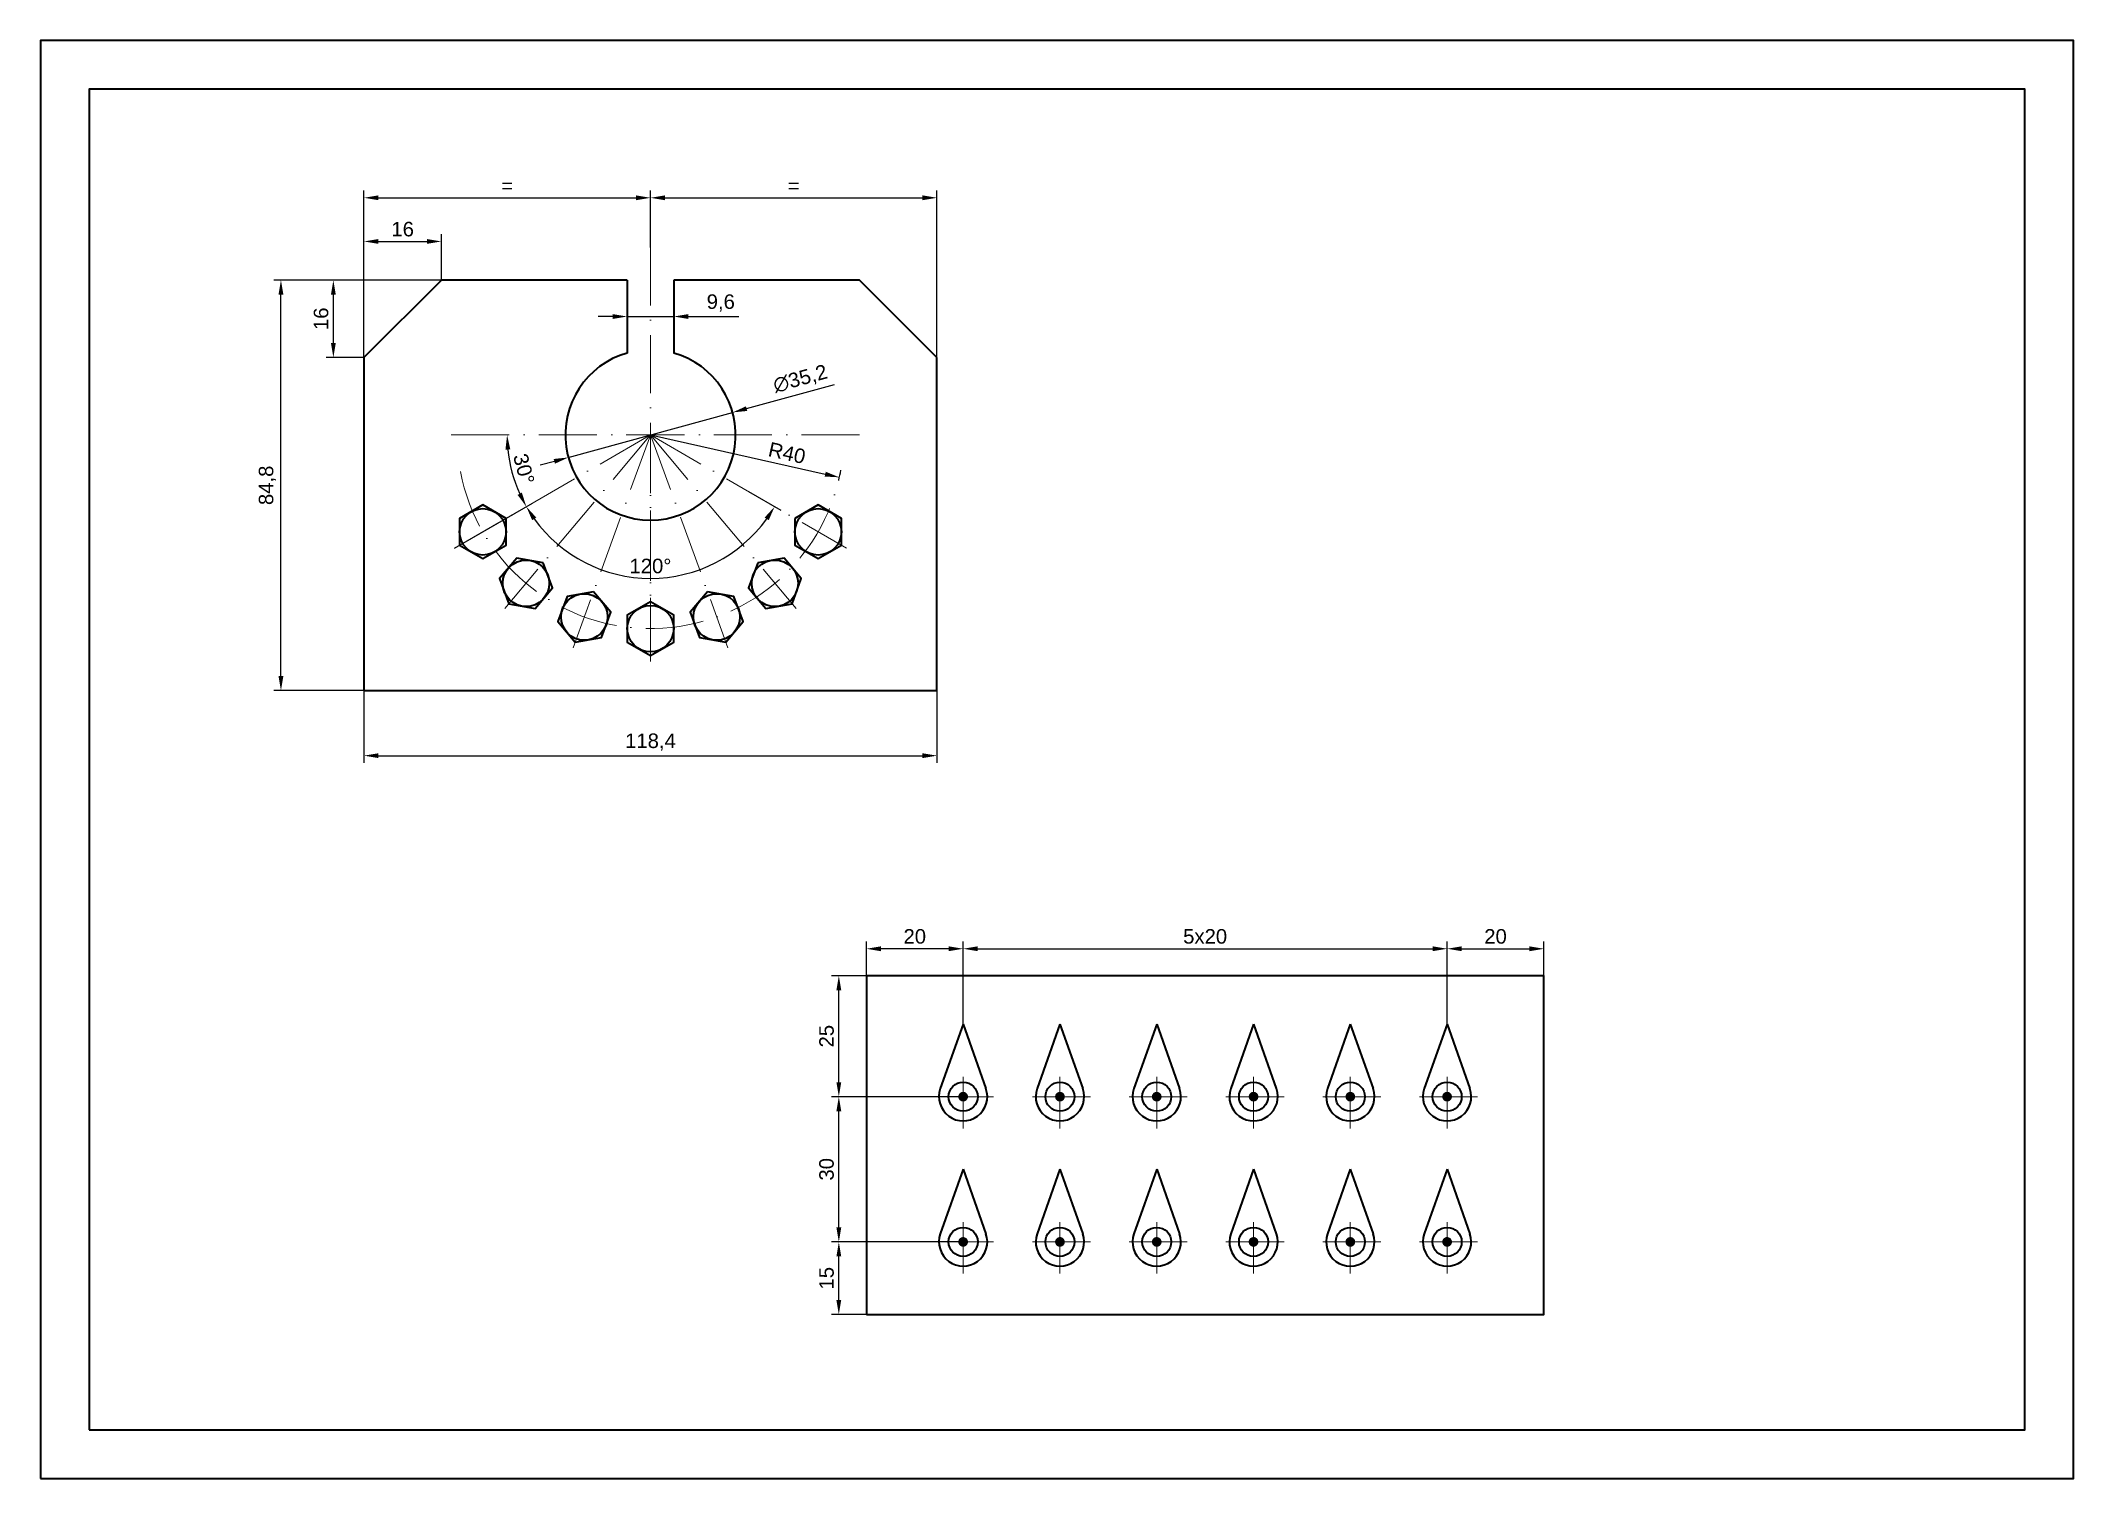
# Model space of a CAD drawing. Header units: millimetres. Extents: x 0 to 420, y 0 to 297.
import ezdxf

# ---------------------------------------------------------------- set-up
doc = ezdxf.new("R2010")
doc.units = ezdxf.units.MM
doc.linetypes.add('ACAD_ISO10W100', pattern=[18, 12, -3, 0, -3])
doc.layers.get('0').update_dxf_attribs({"lineweight": 35})
doc.layers.add('axe', color=7, linetype='ACAD_ISO10W100', lineweight=0)
doc.layers.add('cote', color=7, linetype='Continuous', lineweight=0)
doc.styles.get("Standard").update_dxf_attribs({"font": 'arial.ttf'})
doc.dimstyles.new('ISO-25', dxfattribs={"dimtxt": 3, "dimasz": 3, "dimexe": 1.5, "dimexo": 0, "dimgap": 1, "dimtad": 1, "dimzin": 12, "dimtxsty": 'Standard', "dimcen": 2, "dimazin": 3, "dimtfac": 1, "dimtmove": 0, "dimatfit": 1, "dimfxl": 1, "dimarcsym": 1})

# ---------------------------------------------------------------- blocks, each defined once
blk = doc.blocks.new('*U1')
blk.add_lwpolyline([(-9.58, -4.46), (-14.38, -1.69), (-19.18, -4.46), (-19.18, -10), (-14.38, -12.77), (-9.58, -10)], close=True)
blk.add_circle((-14.38, -7.23), 4.8)
at = {"layer": 'axe'}
blk.add_line((20.26, 12.77), (-20.26, -10.63), dxfattribs=at)
blk = doc.blocks.new('*U2')
at = {"color": 0, "linetype": 'ByBlock', "lineweight": -2, "transparency": 16777216}
for p, rotation in [((719.67, 148.82), 120), ((714.57, 142.25), 99.99999999999997), ((683.81, 141.05), 20.00000000000003), ((691.17, 137.17), 39.99999999999999), ((699.41, 136.05), 60.00000000000001), ((707.54, 137.81), 79.99999999999996)]:
    blk.add_blockref('*U1', p, dxfattribs=dict(at, rotation=rotation))
blk.add_blockref('*U1', (678.22, 147.21), dxfattribs=at)
blk = doc.blocks.new('*D3')
at = {"layer": 'cote', "color": 0, "lineweight": -2, "transparency": 16777216}
for p, q in [((66.8, 162.74), (66.8, 147.79)), ((185.2, 162.74), (185.2, 147.79)), ((69.8, 149.29), (182.2, 149.29))]:
    blk.add_line(p, q, dxfattribs=at)
at = {"layer": 'cote', "color": 0, "transparency": 16777216}
for points in [[(69.8, 149.79), (69.8, 148.79), (66.8, 149.29)], [(182.2, 149.79), (182.2, 148.79), (185.2, 149.29)]]:
    blk.add_solid(points, dxfattribs=at)
at = {"layer": 'Defpoints', "color": 0, "transparency": 16777216}
for p in [(66.8, 162.74), (185.2, 162.74), (185.2, 149.29)]:
    blk.add_point(p, dxfattribs=at)
at = {"layer": 'cote', "color": 0, "transparency": 16777216, "insert": (126, 152.09), "char_height": 3, "attachment_point": 5}
blk.add_mtext('118,4', dxfattribs=at)
blk = doc.blocks.new('*D4')
at = {"layer": 'cote', "color": 0, "lineweight": -2, "transparency": 16777216}
for p, q in [((82.8, 247.54), (48.15, 247.54)), ((49.65, 165.74), (49.65, 244.54)), ((66.8, 162.74), (48.15, 162.74))]:
    blk.add_line(p, q, dxfattribs=at)
at = {"layer": 'cote', "color": 0, "transparency": 16777216}
for points in [[(49.15, 244.54), (50.15, 244.54), (49.65, 247.54)], [(49.15, 165.74), (50.15, 165.74), (49.65, 162.74)]]:
    blk.add_solid(points, dxfattribs=at)
at = {"layer": 'Defpoints', "color": 0, "transparency": 16777216}
for p in [(49.65, 247.54), (82.8, 247.54), (66.8, 162.74)]:
    blk.add_point(p, dxfattribs=at)
at = {"layer": 'cote', "color": 0, "transparency": 16777216, "insert": (46.85, 205.14), "char_height": 3, "attachment_point": 5, "rotation": 90}
blk.add_mtext('84,8', dxfattribs=at)
blk = doc.blocks.new('*D5')
at = {"layer": 'cote', "color": 0, "lineweight": -2, "transparency": 16777216}
for p, q in [((66.8, 231.54), (66.8, 257.02)), ((82.8, 247.54), (82.8, 257.02)), ((69.8, 255.52), (79.8, 255.52))]:
    blk.add_line(p, q, dxfattribs=at)
at = {"layer": 'cote', "color": 0, "transparency": 16777216}
for points in [[(69.8, 256.02), (69.8, 255.02), (66.8, 255.52)], [(79.8, 256.02), (79.8, 255.02), (82.8, 255.52)]]:
    blk.add_solid(points, dxfattribs=at)
at = {"layer": 'Defpoints', "color": 0, "transparency": 16777216}
for p in [(82.8, 255.52), (82.8, 247.54), (66.8, 231.54)]:
    blk.add_point(p, dxfattribs=at)
at = {"layer": 'cote', "color": 0, "transparency": 16777216, "insert": (74.8, 258.05), "char_height": 3, "attachment_point": 5}
blk.add_mtext('16', dxfattribs=at)
blk = doc.blocks.new('*D6')
at = {"layer": 'cote', "color": 0, "lineweight": -2, "transparency": 16777216}
for p, q in [((82.8, 247.54), (58.98, 247.54)), ((60.48, 234.54), (60.48, 244.54)), ((66.8, 231.54), (58.98, 231.54))]:
    blk.add_line(p, q, dxfattribs=at)
at = {"layer": 'cote', "color": 0, "transparency": 16777216}
for points in [[(59.98, 244.54), (60.98, 244.54), (60.48, 247.54)], [(59.98, 234.54), (60.98, 234.54), (60.48, 231.54)]]:
    blk.add_solid(points, dxfattribs=at)
at = {"layer": 'Defpoints', "color": 0, "transparency": 16777216}
for p in [(60.48, 247.54), (82.8, 247.54), (66.8, 231.54)]:
    blk.add_point(p, dxfattribs=at)
at = {"layer": 'cote', "color": 0, "transparency": 16777216, "insert": (57.95, 239.54), "char_height": 3, "attachment_point": 5, "rotation": 90}
blk.add_mtext('16', dxfattribs=at)
blk = doc.blocks.new('*D7')
at = {"layer": 'cote', "color": 0, "lineweight": -2, "transparency": 16777216}
for p, q in [((66.8, 247.54), (66.8, 266.04)), ((126, 254.27), (126, 266.04)), ((69.8, 264.54), (123, 264.54))]:
    blk.add_line(p, q, dxfattribs=at)
at = {"layer": 'cote', "color": 0, "transparency": 16777216}
for points in [[(69.8, 265.04), (69.8, 264.04), (66.8, 264.54)], [(123, 265.04), (123, 264.04), (126, 264.54)]]:
    blk.add_solid(points, dxfattribs=at)
at = {"layer": 'Defpoints', "color": 0, "transparency": 16777216}
for p in [(126, 264.54), (126, 254.27), (66.8, 247.54)]:
    blk.add_point(p, dxfattribs=at)
at = {"layer": 'cote', "color": 0, "transparency": 16777216, "insert": (96.4, 267.04), "char_height": 3, "attachment_point": 5}
blk.add_mtext('=', dxfattribs=at)
blk = doc.blocks.new('*D8')
at = {"layer": 'cote', "color": 0, "lineweight": -2, "transparency": 16777216}
for p, q in [((126, 264.54), (126, 266.04)), ((185.2, 231.54), (185.2, 266.04)), ((129, 264.54), (182.2, 264.54))]:
    blk.add_line(p, q, dxfattribs=at)
at = {"layer": 'cote', "color": 0, "transparency": 16777216}
for points in [[(129, 265.04), (129, 264.04), (126, 264.54)], [(182.2, 265.04), (182.2, 264.04), (185.2, 264.54)]]:
    blk.add_solid(points, dxfattribs=at)
at = {"layer": 'Defpoints', "color": 0, "transparency": 16777216}
for p in [(126, 264.54), (185.2, 264.54), (185.2, 231.54)]:
    blk.add_point(p, dxfattribs=at)
at = {"layer": 'cote', "color": 0, "transparency": 16777216, "insert": (155.6, 267.04), "char_height": 3, "attachment_point": 5}
blk.add_mtext('=', dxfattribs=at)
blk = doc.blocks.new('*D9')
at = {"layer": 'cote', "color": 0, "lineweight": -2, "transparency": 16777216}
for p, q in [((118.2, 240.01), (115.2, 240.01)), ((121.2, 240.01), (121.2, 241.51)), ((121.2, 240.01), (130.8, 240.01)), ((130.8, 240.01), (130.8, 241.51)), ((133.8, 240.01), (144.26, 240.01))]:
    blk.add_line(p, q, dxfattribs=at)
at = {"layer": 'cote', "color": 0, "transparency": 16777216}
for points in [[(118.2, 240.51), (118.2, 239.51), (121.2, 240.01)], [(133.8, 240.51), (133.8, 239.51), (130.8, 240.01)]]:
    blk.add_solid(points, dxfattribs=at)
at = {"layer": 'Defpoints', "color": 0, "transparency": 16777216}
for p in [(121.2, 240.01), (130.8, 240.01), (130.8, 240.01)]:
    blk.add_point(p, dxfattribs=at)
at = {"layer": 'cote', "color": 0, "transparency": 16777216, "insert": (140.53, 242.81), "char_height": 3, "attachment_point": 5}
blk.add_mtext('9,6', dxfattribs=at)
blk = doc.blocks.new('*D10')
at = {"layer": 'cote', "color": 0, "lineweight": -2, "transparency": 16777216}
for p, q in [((145.87, 220.99), (164.04, 225.97)), ((109.03, 210.89), (142.98, 220.2)), ((106.14, 210.09), (103.24, 209.3))]:
    blk.add_line(p, q, dxfattribs=at)
at = {"layer": 'cote', "color": 0, "transparency": 16777216}
for points in [[(145.74, 221.47), (146, 220.51), (142.98, 220.2)], [(106, 210.58), (106.27, 209.61), (109.03, 210.89)]]:
    blk.add_solid(points, dxfattribs=at)
at = {"layer": 'Defpoints', "color": 0, "transparency": 16777216}
for p in [(142.98, 220.2), (109.03, 210.89)]:
    blk.add_point(p, dxfattribs=at)
at = {"layer": 'cote', "color": 0, "transparency": 16777216, "insert": (157, 227), "char_height": 3, "attachment_point": 5, "rotation": 15.3351}
blk.add_mtext('∅35,2', dxfattribs=at)
blk = doc.blocks.new('*D11')
at = {"layer": 'cote', "color": 0, "lineweight": -2, "transparency": 16777216}
blk.add_line((126, 215.54), (162.11, 207.45), dxfattribs=at)
blk.add_arc((126, 215.54), 40, 346.4892, 349.512, dxfattribs=at)
at = {"layer": 'cote', "color": 0, "transparency": 16777216}
blk.add_solid([(162.22, 207.94), (162, 206.96), (165.03, 206.79)], dxfattribs=at)
at = {"layer": 'Defpoints', "color": 0, "transparency": 16777216}
for p in [(126, 215.54), (165.03, 206.79)]:
    blk.add_point(p, dxfattribs=at)
at = {"layer": 'cote', "color": 0, "transparency": 16777216, "insert": (154.21, 211.81), "char_height": 3, "attachment_point": 5, "rotation": 347.3634}
blk.add_mtext('R40', dxfattribs=at)
blk = doc.blocks.new('*D12')
at = {"layer": 'cote', "color": 0, "lineweight": -2, "transparency": 16777216}
blk.add_arc((126, 215.54), 29.62, 185.8058, 204.1942, dxfattribs=at)
at = {"layer": 'cote', "color": 0, "transparency": 16777216}
for points in [[(96.04, 212.52), (97.04, 212.57), (96.38, 215.54)], [(99.43, 203.63), (98.54, 203.18), (100.35, 200.73)]]:
    blk.add_solid(points, dxfattribs=at)
at = {"layer": 'Defpoints', "color": 0, "transparency": 16777216}
for p in [(82.8, 215.54), (126, 215.54), (169.2, 215.54), (96.83, 210.4), (85.48, 192.15)]:
    blk.add_point(p, dxfattribs=at)
at = {"layer": 'cote', "color": 0, "transparency": 16777216, "insert": (99.84, 208.53), "char_height": 3, "attachment_point": 5, "rotation": 285}
blk.add_mtext('30°', dxfattribs=at)
blk = doc.blocks.new('*D13')
at = {"layer": 'cote', "color": 0, "lineweight": -2, "transparency": 16777216}
for p, q in [((146.27, 203.84), (152.95, 199.98)), ((85.48, 192.15), (101.65, 201.48))]:
    blk.add_line(p, q, dxfattribs=at)
blk.add_arc((126, 215.54), 29.62, 215.8058, 324.1942, dxfattribs=at)
at = {"layer": 'cote', "color": 0, "transparency": 16777216}
for points in [[(101.56, 197.94), (102.4, 198.49), (100.35, 200.73)], [(149.6, 198.49), (150.44, 197.94), (151.65, 200.73)]]:
    blk.add_solid(points, dxfattribs=at)
at = {"layer": 'Defpoints', "color": 0, "transparency": 16777216}
for p in [(126, 215.54), (146.27, 203.84), (85.48, 192.15), (115.87, 187.71)]:
    blk.add_point(p, dxfattribs=at)
at = {"layer": 'cote', "color": 0, "transparency": 16777216, "insert": (126, 188.46), "char_height": 3, "attachment_point": 5}
blk.add_mtext('120°', dxfattribs=at)
blk = doc.blocks.new('*U14')
for q in [(-4.71, -2.55), (4.72, -2.55)]:
    blk.add_line((0.01, 10.78), q)
at = {"const_width": 1}
blk.add_lwpolyline([(-0.49, -4.22, 1), (0.51, -4.22, 1)], format="xyb", close=True, dxfattribs=at)
blk.add_circle((0.01, -4.22), 3)
blk.add_arc((0.01, -4.22), 5, 160.5288, 19.4712)
at = {"layer": 'axe'}
for p, q in [((0.01, -10.78), (0.01, -0.15)), ((6.31, -4.22), (-6.31, -4.22))]:
    blk.add_line(p, q, dxfattribs=at)
blk = doc.blocks.new('*U15')
at = {"color": 0, "linetype": 'ByBlock', "lineweight": -2, "transparency": 16777216}
for p in [(0, 30), (20, 30), (40, 30), (60, 30), (80, 30), (100, 30), (0, 0), (20, 0), (40, 0), (60, 0), (80, 0), (100, 0)]:
    blk.add_blockref('*U14', p, dxfattribs=at)
blk = doc.blocks.new('*D16')
at = {"layer": 'cote', "color": 0, "lineweight": -2, "transparency": 16777216}
for p, q in [((190.61, 93.84), (190.61, 110.9)), ((193.61, 109.4), (287.61, 109.4)), ((290.61, 93.84), (290.61, 110.9))]:
    blk.add_line(p, q, dxfattribs=at)
at = {"layer": 'cote', "color": 0, "transparency": 16777216}
for points in [[(193.61, 109.9), (193.61, 108.9), (190.61, 109.4)], [(287.61, 109.9), (287.61, 108.9), (290.61, 109.4)]]:
    blk.add_solid(points, dxfattribs=at)
at = {"layer": 'Defpoints', "color": 0, "transparency": 16777216}
for p in [(290.61, 109.4), (190.61, 93.84), (290.61, 93.84)]:
    blk.add_point(p, dxfattribs=at)
at = {"layer": 'cote', "color": 0, "transparency": 16777216, "insert": (240.61, 111.94), "char_height": 3, "width": 6.3356, "attachment_point": 5}
blk.add_mtext('5x20', dxfattribs=at)
blk = doc.blocks.new('*D17')
at = {"layer": 'cote', "color": 0, "lineweight": -2, "transparency": 16777216}
for p, q in [((290.61, 109.4), (290.61, 110.9)), ((293.61, 109.4), (307.61, 109.4)), ((310.61, 103.84), (310.61, 110.9))]:
    blk.add_line(p, q, dxfattribs=at)
at = {"layer": 'cote', "color": 0, "transparency": 16777216}
for points in [[(293.61, 109.9), (293.61, 108.9), (290.61, 109.4)], [(307.61, 109.9), (307.61, 108.9), (310.61, 109.4)]]:
    blk.add_solid(points, dxfattribs=at)
at = {"layer": 'Defpoints', "color": 0, "transparency": 16777216}
for p in [(290.61, 109.4), (310.61, 109.4), (310.61, 103.84)]:
    blk.add_point(p, dxfattribs=at)
at = {"layer": 'cote', "color": 0, "transparency": 16777216, "insert": (300.61, 111.94), "char_height": 3, "attachment_point": 5}
blk.add_mtext('20', dxfattribs=at)
blk = doc.blocks.new('*D18')
at = {"layer": 'cote', "color": 0, "lineweight": -2, "transparency": 16777216}
for p, q in [((170.61, 103.84), (170.61, 110.9)), ((187.61, 109.4), (173.61, 109.4)), ((190.61, 109.4), (190.61, 110.9))]:
    blk.add_line(p, q, dxfattribs=at)
at = {"layer": 'cote', "color": 0, "transparency": 16777216}
for points in [[(173.61, 109.9), (173.61, 108.9), (170.61, 109.4)], [(187.61, 109.9), (187.61, 108.9), (190.61, 109.4)]]:
    blk.add_solid(points, dxfattribs=at)
at = {"layer": 'Defpoints', "color": 0, "transparency": 16777216}
for p in [(170.61, 109.4), (190.61, 109.4), (170.61, 103.84)]:
    blk.add_point(p, dxfattribs=at)
at = {"layer": 'cote', "color": 0, "transparency": 16777216, "insert": (180.61, 111.94), "char_height": 3, "attachment_point": 5}
blk.add_mtext('20', dxfattribs=at)
blk = doc.blocks.new('*D19')
at = {"layer": 'cote', "color": 0, "lineweight": -2, "transparency": 16777216}
for p, q in [((190.61, 48.84), (163.42, 48.84)), ((164.92, 36.84), (164.92, 45.84)), ((170.61, 33.84), (163.42, 33.84))]:
    blk.add_line(p, q, dxfattribs=at)
at = {"layer": 'cote', "color": 0, "transparency": 16777216}
for points in [[(164.42, 45.84), (165.42, 45.84), (164.92, 48.84)], [(164.42, 36.84), (165.42, 36.84), (164.92, 33.84)]]:
    blk.add_solid(points, dxfattribs=at)
at = {"layer": 'Defpoints', "color": 0, "transparency": 16777216}
for p in [(164.92, 48.84), (190.61, 48.84), (170.61, 33.84)]:
    blk.add_point(p, dxfattribs=at)
at = {"layer": 'cote', "color": 0, "transparency": 16777216, "insert": (162.39, 41.34), "char_height": 3, "attachment_point": 5, "rotation": 90}
blk.add_mtext('15', dxfattribs=at)
blk = doc.blocks.new('*D20')
at = {"layer": 'cote', "color": 0, "lineweight": -2, "transparency": 16777216}
for p, q in [((190.61, 78.84), (163.42, 78.84)), ((164.92, 51.84), (164.92, 75.84)), ((190.61, 48.84), (163.42, 48.84))]:
    blk.add_line(p, q, dxfattribs=at)
at = {"layer": 'cote', "color": 0, "transparency": 16777216}
for points in [[(164.42, 75.84), (165.42, 75.84), (164.92, 78.84)], [(164.42, 51.84), (165.42, 51.84), (164.92, 48.84)]]:
    blk.add_solid(points, dxfattribs=at)
at = {"layer": 'Defpoints', "color": 0, "transparency": 16777216}
for p in [(164.92, 78.84), (190.61, 78.84), (190.61, 48.84)]:
    blk.add_point(p, dxfattribs=at)
at = {"layer": 'cote', "color": 0, "transparency": 16777216, "insert": (162.39, 63.84), "char_height": 3, "attachment_point": 5, "rotation": 90}
blk.add_mtext('30', dxfattribs=at)
blk = doc.blocks.new('*D21')
at = {"layer": 'cote', "color": 0, "lineweight": -2, "transparency": 16777216}
for p, q in [((170.61, 103.84), (163.42, 103.84)), ((164.92, 81.84), (164.92, 100.84)), ((164.92, 78.84), (163.42, 78.84))]:
    blk.add_line(p, q, dxfattribs=at)
at = {"layer": 'cote', "color": 0, "transparency": 16777216}
for points in [[(164.42, 100.84), (165.42, 100.84), (164.92, 103.84)], [(164.42, 81.84), (165.42, 81.84), (164.92, 78.84)]]:
    blk.add_solid(points, dxfattribs=at)
at = {"layer": 'Defpoints', "color": 0, "transparency": 16777216}
for p in [(164.92, 103.84), (170.61, 103.84), (164.92, 78.84)]:
    blk.add_point(p, dxfattribs=at)
at = {"layer": 'cote', "color": 0, "transparency": 16777216, "insert": (162.39, 91.34), "char_height": 3, "attachment_point": 5, "rotation": 90}
blk.add_mtext('25', dxfattribs=at)

msp = doc.modelspace()

# ---------------------------------------------------------------- linework, layer by layer
for p, q in [((82.804, 247.542), (66.804, 231.542)), ((121.204, 247.542), (82.804, 247.542)), ((121.204, 247.542), (121.204, 232.475)), ((169.204, 247.542), (130.804, 247.542)), ((130.804, 247.542), (130.804, 232.475)), ((185.204, 231.542), (169.204, 247.542)), ((66.804, 231.542), (66.804, 162.742)), ((185.204, 162.742), (185.204, 231.542)), ((66.804, 162.742), (185.204, 162.742))]:
    msp.add_line(p, q)
for points in [[(0, 0), (420, 0), (420, 297), (0, 297)], [(10, 10), (410, 10), (410, 287), (10, 287)], [(170.606, 33.842), (310.606, 33.842), (310.606, 103.842), (170.606, 103.842)]]:
    msp.add_lwpolyline(points, close=True)
msp.add_arc((126.004, 215.542), 17.6, 105.82662, 74.17338)
at = {"layer": 'axe'}
for p, q in [((126.004, 254.27), (126.004, 170.563)), ((169.204, 215.542), (82.804, 215.542))]:
    msp.add_line(p, q, dxfattribs=at)
msp.add_arc((126.004, 215.542), 40, 190.85579, 346.4892, dxfattribs=at)

# ---------------------------------------------------------------- block references
for name, p in [('*U2', (-572.474, 55.56)), ('*U15', (190.598, 53.063))]:
    msp.add_blockref(name, p)

# ---------------------------------------------------------------- dimensions: what is measured, and where the dimension line sits
at = {"layer": 'cote'}
for base, p1, p2, text, picture, middle in [((126.004, 264.536), (66.804, 247.542), (126.004, 254.27), '=', '*D7', (96.404, 267.036)), ((185.204, 264.536), (126.004, 264.536), (185.204, 231.542), '=', '*D8', (155.604, 267.036)), ((290.606, 109.405), (190.606, 93.842), (290.606, 93.842), '5x20', '*D16', (240.606, 111.937))]:
    dim = msp.add_linear_dim(base=base, p1=p1, p2=p2, text=text, dimstyle='ISO-25', dxfattribs=at)
    dim.commit()
    dim.dimension.update_dxf_attribs({"geometry": picture, "text_midpoint": middle})
for base, p1, p2, picture, middle in [((82.804, 255.517), (66.804, 231.542), (82.804, 247.542), '*D5', (74.804, 258.048)), ((185.204, 149.29), (66.804, 162.742), (185.204, 162.742), '*D3', (126.004, 152.093)), ((170.606, 109.405), (190.606, 109.405), (170.606, 103.842), '*D18', (180.606, 111.937)), ((310.606, 109.405), (290.606, 109.405), (310.606, 103.842), '*D17', (300.606, 111.937))]:
    dim = msp.add_linear_dim(base=base, p1=p1, p2=p2, dimstyle='ISO-25', dxfattribs=at)
    dim.commit()
    dim.dimension.update_dxf_attribs({"geometry": picture, "text_midpoint": middle})
for base, p1, p2, picture, middle in [((49.654, 247.542), (66.804, 162.742), (82.804, 247.542), '*D4', (46.851, 205.142)), ((60.484, 247.542), (66.804, 231.542), (82.804, 247.542), '*D6', (57.952, 239.542)), ((164.924, 103.842), (164.924, 78.842), (170.606, 103.842), '*D21', (162.392, 91.342)), ((164.924, 78.842), (190.606, 48.842), (190.606, 78.842), '*D20', (162.391, 63.842)), ((164.924, 48.842), (170.606, 33.842), (190.606, 48.842), '*D19', (162.392, 41.342))]:
    dim = msp.add_linear_dim(base=base, p1=p1, p2=p2, angle=90, dimstyle='ISO-25', dxfattribs=at)
    dim.commit()
    dim.dimension.update_dxf_attribs({"geometry": picture, "text_midpoint": middle})
dim = msp.add_linear_dim(base=(130.804, 240.009), p1=(121.204, 240.009), p2=(130.804, 240.009), dimstyle='ISO-25', dxfattribs=at)
dim.commit()
dim.dimension.update_dxf_attribs({"geometry": '*D9', "text_midpoint": (140.533, 240.009), "dimtype": 160})
dim = msp.add_diameter_dim_2p(p1=(109.03, 210.888), p2=(142.977, 220.197), dimstyle='ISO-25', dxfattribs=at)
dim.commit()
dim.dimension.update_dxf_attribs({"geometry": '*D10', "text_midpoint": (157.757, 224.25), "dimtype": 163})
dim = msp.add_angular_dim_2l(base=(96.835, 210.399), line1=((126.004, 215.542), (85.479, 192.146)), line2=((169.204, 215.542), (82.804, 215.542)), dimstyle='ISO-25', dxfattribs=at)
dim.commit()
dim.dimension.update_dxf_attribs({"geometry": '*D12', "text_midpoint": (99.84, 208.532)})
dim = msp.add_angular_dim_3p(base=(115.873, 187.71), center=(126.004, 215.542), p1=(146.266, 203.844), p2=(85.479, 192.146), dimstyle='ISO-25', override={"dimtmove": 1}, dxfattribs=at)
dim.commit()
dim.dimension.update_dxf_attribs({"geometry": '*D13', "text_midpoint": (126.004, 188.455)})
dim = msp.add_radius_dim(center=(126.004, 215.542), mpoint=(165.035, 206.792), dimstyle='ISO-25', dxfattribs=at)
dim.commit()
dim.dimension.update_dxf_attribs({"geometry": '*D11', "text_midpoint": (153.651, 209.344), "dimtype": 164})

doc.saveas('drawing.dxf')
